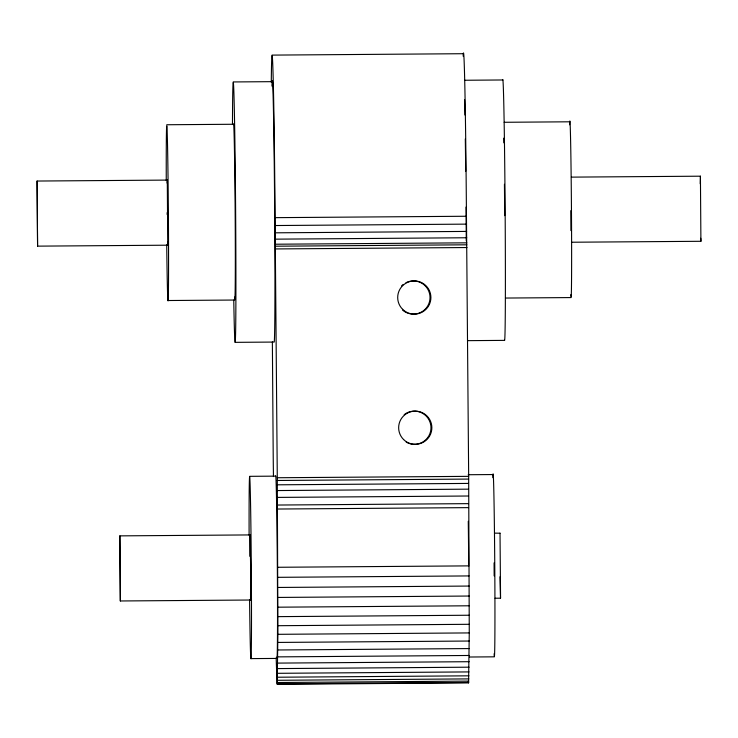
<?xml version="1.0" encoding="UTF-8"?>
<svg xmlns="http://www.w3.org/2000/svg" width="738" height="738" viewBox="0 0 738 738"><rect width="100%" height="100%" fill="white"/><g stroke="black" fill="none" stroke-linecap="round" stroke-linejoin="round"><path stroke-width="1.11" d="M463.169 56.18A162.544 1.808 89.6 0 1 466.453 216.252L468.667 476.351L469.267 632.918L468.565 682.89L277.184 684.292L277.885 634.32L277.285 477.744L275.071 217.655A162.544 1.808 89.6 0 0 273.069 74.418A162.544 1.808 89.6 0 0 271.28 82.222M570.908 230.607L570.843 210.634M700.251 183.799L700.427 176.188L571.387 177.129M167.157 183.135L167.286 180.09L37.094 181.041L37.573 246.141L167.766 245.191L167.286 180.09M119.86 535.871L120.331 600.972L250.523 600.022L250.652 567.476L250.053 534.921L119.86 535.871L120.331 600.972M250.053 534.921L249.868 556.341M499.995 533.214L494.598 533.131M495.069 598.232L500.502 598.195L500.558 597.697L500.023 533.094M571.867 242.23L700.906 241.289L700.427 176.188M272.073 55.11L463.464 53.708M233.236 81.946L272.294 81.66M464.82 80.257L502.735 79.972M166.751 124.75L233.54 124.261M504.192 122.287L569.828 121.798M275.071 217.655L466.453 216.252M275.145 225.533L466.536 224.131M275.237 232.821L466.628 231.418M275.339 239.158L466.73 237.756M275.449 244.223L466.831 242.83M275.505 246.206L466.886 244.804M275.606 248.937L466.988 247.534M168.043 300.523L234.832 300.034M505.484 298.051L571.12 297.571M235.136 342.349L274.195 342.063A130.202 1.448 89.6 0 0 274.554 194.869A130.202 1.448 89.6 0 0 271.944 86.097M467.874 340.652L504.635 340.375M249.619 476.333L275.661 476.139M468.178 474.728L493.085 474.552M277.285 477.744L468.667 476.351M277.22 480.475L468.602 479.082M277.174 484.82L468.556 483.418M277.156 490.558L468.538 489.156M277.156 497.412L468.538 496.01M277.184 505.041L468.565 503.639M277.202 509.035L468.584 507.633M277.626 567.282L469.008 565.88M277.7 577.328L469.082 575.926M277.756 587.457L469.137 586.055M277.802 597.439L469.193 596.036M277.839 607.19L469.23 605.787M277.866 616.636L469.248 615.234M277.885 625.704L469.267 624.302M277.885 634.32L469.267 632.918M277.875 642.429L469.257 641.036M277.848 649.975L469.239 648.573M277.82 656.875L469.202 655.473M250.957 658.61L276.99 658.425M469.506 657.014L494.414 656.829M277.774 663.102L469.156 661.7M277.719 668.591L469.1 667.189M277.654 673.314L469.036 671.912M277.58 677.226L468.962 675.823M277.488 680.298L468.879 678.895M277.396 682.512L468.778 681.109M276.169 657.918L277.064 683.849L468.676 682.447M700.906 241.289L700.731 238.236M500.502 598.195L500.004 576.775M468.565 682.89L468.326 681.109M167.766 245.191L167.591 242.138M250.523 600.022L250.459 599.524M37.094 181.041L37.573 246.141M273.457 476.582L273.346 468.307A51.678 0.572 89.6 0 1 273.198 454.202L272.368 341.888M494.091 562.854L494.165 575.917M167.166 212.636L167.175 214.527M249.103 535.235A91.143 1.015 89.6 0 1 250.366 494.589A91.143 1.015 89.6 0 1 251.427 640.353A91.143 1.015 89.6 0 1 249.582 599.708M275.578 476.49A91.143 1.015 89.6 0 1 277.368 571.258A91.143 1.015 89.6 0 1 276.805 657.041M468.27 521.296A91.143 1.015 89.6 0 1 468.713 564.745M464.571 99.648A130.202 1.448 89.6 0 1 464.912 115.017M465.309 138.919A130.202 1.448 89.6 0 1 465.715 171.308M466.047 207.055A130.202 1.448 89.6 0 1 466.259 240.856M569.598 124.796A87.887 0.978 89.6 0 1 571.452 209.684A87.887 0.978 89.6 0 1 570.843 294.582M503.722 138.181A87.887 0.978 89.6 0 1 503.823 142.849M504.432 184.269A87.887 0.978 89.6 0 1 504.7 215.653M232.479 124.187A130.202 1.448 89.6 0 1 234.509 118.753A130.202 1.448 89.6 0 1 235.874 305.541A130.202 1.448 89.6 0 1 233.762 300.108M233.457 124.602A87.887 0.978 89.6 0 1 235.21 219.813A87.887 0.978 89.6 0 1 234.555 297.045M166.253 180.533A87.887 0.978 89.6 0 1 167.471 142.582A87.887 0.978 89.6 0 1 168.495 282.691A87.887 0.978 89.6 0 1 166.723 244.748M492.846 477.652A91.143 1.015 89.6 0 1 494.764 565.686A91.143 1.015 89.6 0 1 494.128 653.72M502.606 80.47A130.202 1.448 89.6 0 1 505.133 210.173A130.202 1.448 89.6 0 1 504.506 339.886M404.184 414.627A16.605 16.596 0 0 1 426.038 415.9A16.605 16.596 0 0 1 427.634 437.726A16.605 16.596 0 0 1 406.195 442.154M405.983 282.691A16.605 16.596 0 0 1 429.94 295.772A16.605 16.596 0 0 1 409.258 313.585M408.215 313.281A16.605 16.596 0 0 1 402.579 310.08M401.61 285.864A16.605 16.596 0 0 1 403.234 284.425M403.603 439.544A16.605 16.596 0 0 0 431.324 431.896A16.605 16.596 0 0 0 410.845 411.721A16.605 16.596 0 0 0 403.603 439.544M402.644 309.342A16.605 16.596 0 0 0 430.365 301.704A16.605 16.596 0 0 0 409.885 281.519A16.605 16.596 0 0 0 402.644 309.342"/></g></svg>
